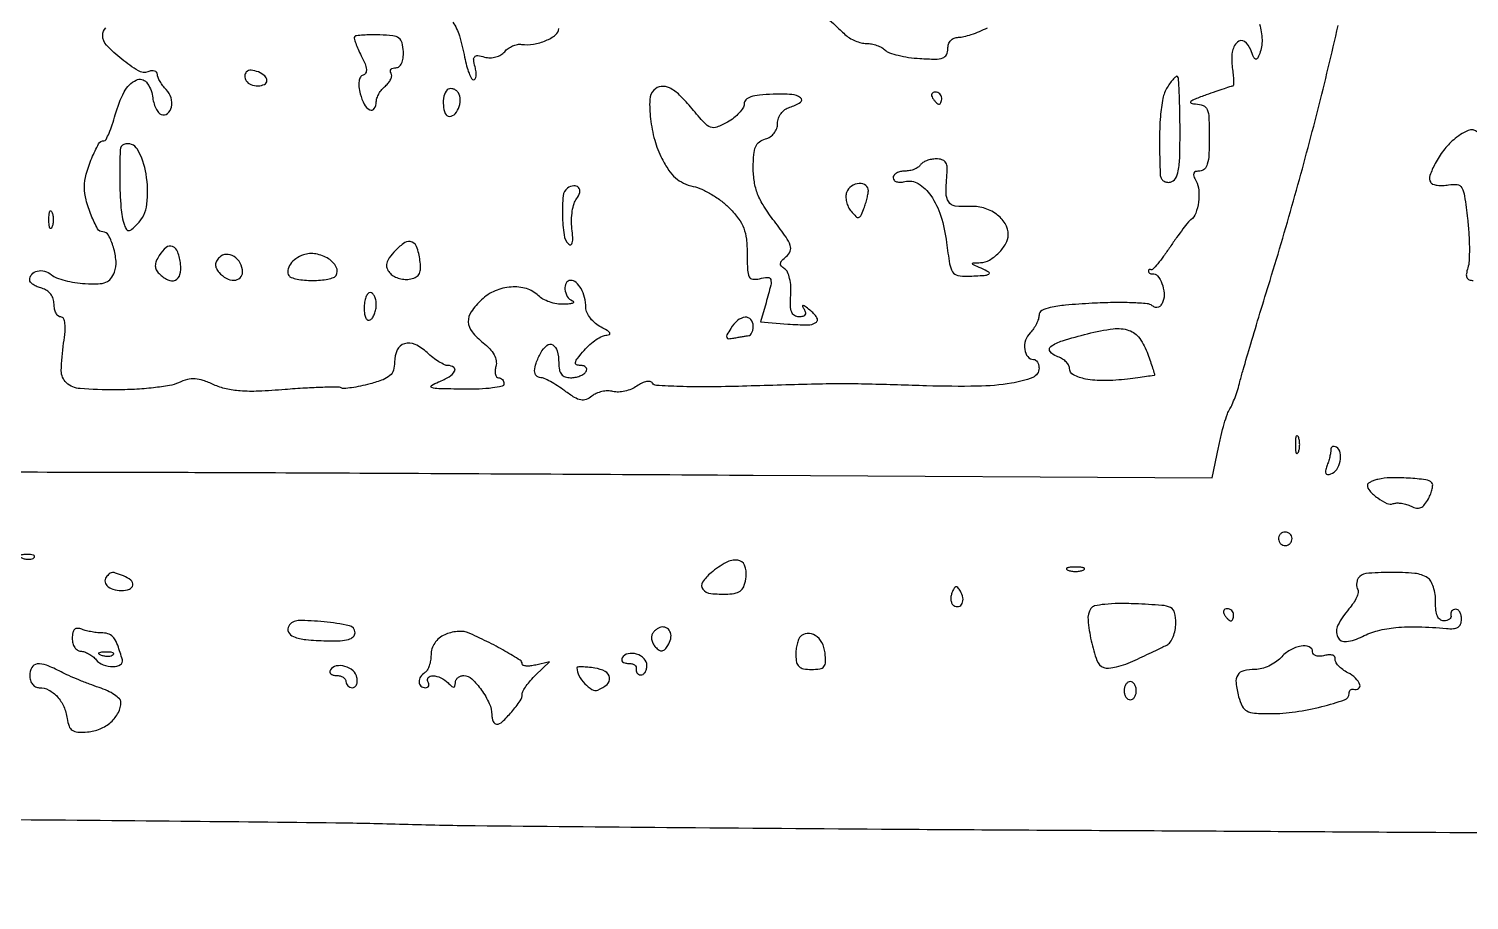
# Model space of a CAD drawing. Extents: x 0 to 5034, y 0 to 2560.
# Drawn here: x 2616.8 to 2853.8, y 1178 to 1321.4 of the extents above; entities that cross this region are included whole.
import ezdxf

# ---------------------------------------------------------------- set-up
doc = ezdxf.new("R2010")
doc.units = 0

msp = doc.modelspace()

# ---------------------------------------------------------------- linework, layer by layer
for points in [[(2633.200719, 1491.035437, -0.004051), (2632.906628, 1460.421872, -0.013051), (2632.01486, 1440.079142, -0.005371), (2630.389645, 1419.972109, -0.004921), (2628.290487, 1399.307819, -0.004273), (2626.107985, 1381.150298, -0.027052), (2624.421514, 1372, 0.009624), (2623.805926, 1369.209264, 0.003375), (2623.026025, 1365.178125, 0.003349), (2622.22768, 1360.731821, 0.003914), (2621.53114, 1356.5, -0.00424), (2619.237668, 1342.622481, -0.005771), (2616.918781, 1330.148852, -0.005981), (2614.383682, 1318.095831, -0.005164)], [(2746.795455, 1324.476915, 0.000012), (2747.947006, 1323.402678, 0.00001), (2749.170807, 1322.261142, 0.00001), (2750.290947, 1321.216383, 0.000027), (2751.083888, 1320.476915, 0.052405), (2751.834359, 1319.911422, 0.036712), (2752.780054, 1319.433844, 0.037137), (2753.765569, 1319.107243, 0.06152), (2754.633888, 1319, -0.048395), (2755.467261, 1318.919148, -0.037705), (2756.345136, 1318.677318, -0.038806), (2757.135662, 1318.322629, -0.071641), (2757.698492, 1317.901508, 0.113538), (2758.407216, 1317.457875, 0.023579), (2759.825995, 1317.040617, 0.023635), (2761.556312, 1316.704934, 0.020378), (2763.398492, 1316.513379, 0.012245), (2765.959001, 1316.415077, 0.087277), (2767.179082, 1316.612259, 0.199302), (2767.779418, 1317.147127, 0.112865), (2768, 1318.111871, -0.080796), (2768.124167, 1318.875248, -0.106232), (2768.482527, 1319.481086, -0.111075), (2769.043783, 1319.868141, -0.095025), (2769.75, 1320.006161, 0.059293), (2770.625476, 1320.113473, 0.019818), (2771.867188, 1320.470597, 0.019407), (2773.223002, 1320.978589, 0.020968), (2774.5, 1321.578568, -0.029466)], [(2602.450427, 1248.565528, 0.00144), (2627.750023, 1248.467721, -0.000717), (2645.226864, 1248.425432, -0.000191), (2673.057819, 1248.307531, -0.000194), (2704.692593, 1248.149142, -0.0002), (2736, 1247.967721), (2811.5, 1247.5), (2812.5, 1252.5, -0.010609), (2812.947558, 1254.514548, -0.011881), (2813.465312, 1256.433084, -0.011229), (2813.980186, 1258.04149, -0.060166), (2814.381912, 1258.867947, 0.041269), (2814.774135, 1259.603028, 0.013184), (2815.23561, 1260.7541, 0.013057), (2815.684077, 1262.068498, 0.014217), (2816.049686, 1263.367947, -0.00963), (2816.570923, 1265.287902, -0.001128), (2817.82577, 1269.545584, -0.001352), (2819.343162, 1274.601449, -0.001106), (2820.992382, 1280, 0.006303), (2825.098574, 1293.958808, 0.006293), (2828.853877, 1308.024218, 0.006391), (2832.196572, 1321.952655, 0.007073)], [(2819.266176, 1322.166689, -0.066305), (2819.68578, 1319.59108, -0.099195), (2819.304246, 1317.350469, -0.029198), (2818.921982, 1316.505364, -0.386134), (2818.626455, 1316.397275, -0.198482), (2818.318028, 1316.701308, -0.011597), (2817.821433, 1317.953676, 0.150996), (2816.791982, 1319.296553, 0.360843), (2815.625674, 1319.208237, 0.167049), (2814.777347, 1317.54468, 0.071688), (2814.783906, 1315.018981, -0.011138), (2814.927684, 1313.860282, -0.01874), (2814.990062, 1312.882403, -0.013406), (2814.989613, 1312.112836, -0.394205), (2814.863499, 1311.984944, 0.068665), (2814.604988, 1311.9383, 0.001614), (2813.431778, 1311.551001, 0.003537), (2812.059112, 1311.082123, 0.002389), (2810.5, 1310.528836, 0.008206), (2808.677586, 1309.838293, 0.081438), (2807.978846, 1309.418375, 0.589517), (2808.030226, 1309.162544, 0.072059), (2808.75, 1309.043893, -0.089525), (2809.984738, 1308.796068, -0.20495), (2810.645732, 1308.140923, -0.087337), (2810.939331, 1306.772232, -0.009269), (2811, 1303.5, -0.011804), (2810.933997, 1300.704663, -0.056918), (2810.67956, 1299.137274, -0.127345), (2810.19797, 1298.31149, -0.199979), (2809.45031, 1298, 0.063637), (2808.764114, 1297.91231, 0.242025), (2808.451843, 1297.633347, 0.18411), (2808.450581, 1297.150179, 0.037186), (2808.819548, 1296.357967, -0.107281), (2809.275396, 1294.865646, -0.05415), (2809.22504, 1292.889575, -0.05473), (2808.76788, 1291.045608, -0.152526), (2807.964572, 1290, 0.071487), (2807.560235, 1289.61898, 0.005878), (2806.668871, 1288.471875, 0.00778), (2805.638561, 1287.068465, 0.005914), (2804.551901, 1285.5, -0.009562), (2803.485445, 1283.984438, -0.015681), (2802.518889, 1282.748437, -0.00946), (2801.689138, 1281.790758, -0.356441), (2801.425044, 1281.75, 0.097465), (2801.262939, 1281.806862, 0.170299), (2801.124857, 1281.779688, 0.16762), (2801.032547, 1281.67163, 0.093979), (2801, 1281.5, 0.138027), (2801.051622, 1281.316564, 0.117009), (2801.193906, 1281.173195, 0.099025), (2801.407869, 1281.092944, 0.07422), (2801.660105, 1281.0896, -0.264657), (2802.494939, 1280.753696, -0.076892), (2803.20706, 1279.502201, -0.0687), (2803.573403, 1277.913717, -0.114467), (2803.384811, 1276.560419, -0.062278), (2803.048967, 1275.931993, -0.142117), (2802.632458, 1275.5998, -0.168922), (2802.153702, 1275.572852, -0.097074), (2801.633217, 1275.83855, 0.146871), (2800.794739, 1276.167515, 0.010441), (2798.26257, 1276.323044, 0.014005), (2795.184307, 1276.361387, 0.010083), (2791.75, 1276.238672, 0.007174), (2787.359365, 1275.929809, 0.033291), (2784.84739, 1275.54724, 0.065939), (2783.444134, 1275.035993, 0.279378), (2783, 1274.30317, -0.078415), (2782.89605, 1273.644425, -0.038071), (2782.571856, 1272.85377, -0.036556), (2782.100274, 1272.064023, -0.043531), (2781.54249, 1271.399633, 0.120588), (2780.786661, 1270.153968, 0.108668), (2780.652555, 1268.649057, 0.136372), (2781.152778, 1267.461551, 0.22915), (2782.106989, 1267, -0.15671), (2782.447582, 1266.890564, -0.097407), (2782.737678, 1266.582156, -0.079496), (2782.933503, 1266.121493, -0.060898), (2783, 1265.577552, -0.306626), (2781.960755, 1264.042238, -0.056158), (2778.478657, 1263.084164, -0.03522), (2772.840161, 1262.598681, -0.011548), (2764.5, 1262.662206, 0.000989), (2754.95477, 1262.936561, 0.007222), (2750.379219, 1262.992909, 0.006302), (2745.594674, 1262.922416, 0.000642), (2734.255951, 1262.597813, -0.005789), (2728.600908, 1262.494159, -0.010101), (2723.913305, 1262.557215, -0.004856), (2720.068704, 1262.724038, -0.245816), (2719.440306, 1263.096587, 0.210734), (2719.068392, 1263.352029, 0.092584), (2718.458398, 1263.353127, 0.066517), (2717.691991, 1263.102818, 0.040646), (2716.869663, 1262.621261, -0.054591), (2715.96153, 1262.122859, -0.042534), (2714.887774, 1261.781454, -0.04376), (2713.818729, 1261.635852, -0.076066), (2712.929981, 1261.728561, 0.069704), (2712.074056, 1261.828813, 0.048716), (2711.108066, 1261.712393, 0.048755), (2710.18387, 1261.411523, 0.070257), (2709.452862, 1260.960879, -0.079958), (2708.527001, 1260.414479, -0.143231), (2707.654458, 1260.336577, -0.090608), (2706.606239, 1260.750642, -0.019931), (2704.998681, 1261.842854, 0.015629), (2703.805322, 1262.668742, 0.018789), (2702.632413, 1263.366338, 0.017746), (2701.61397, 1263.875366, 0.107412), (2701.040493, 1264, -0.21902), (2700.33514, 1264.32454, -0.179569), (2700.045503, 1265.110707, -0.089699), (2700.28172, 1266.399427, -0.032811), (2701.050173, 1268.09375, -0.09634), (2702.038493, 1269.307245, -0.310963), (2703.020923, 1269.398139, -0.209413), (2703.76828, 1268.409355, -0.058658), (2704, 1266.440983, 0.047305), (2704.107448, 1265.307832, 0.121266), (2704.448791, 1264.5644, 0.14548), (2705.049672, 1264.144363, 0.080459), (2705.940983, 1264, 0.046881), (2706.729296, 1264.074077, 0.046318), (2707.49335, 1264.29375, 0.050262), (2708.123976, 1264.616444, 0.111412), (2708.5, 1265, 0.138354), (2708.608607, 1265.379677, 0.191058), (2708.480468, 1265.70625, 0.139358), (2708.114688, 1265.926695, 0.06646), (2707.56563, 1266, -0.110611), (2706.933897, 1266.141484, -0.357606), (2706.762415, 1266.502659, -0.106324), (2707.094155, 1267.179974, -0.012102), (2708.186949, 1268.5, -0.032184), (2709.134561, 1269.457809, -0.03373), (2710.183229, 1270.269955, -0.035848), (2711.178558, 1270.839671, -0.110145), (2711.930335, 1271.014742, 0.132578), (2712.339867, 1271.129411, 0.440883), (2712.389933, 1271.371821, 0.100768), (2711.959083, 1271.767697, 0.018076), (2711, 1272.299284, -0.056351), (2710.041066, 1272.931045, -0.052746), (2709.223443, 1273.773785, -0.056657), (2708.659702, 1274.689805, -0.105279), (2708.462786, 1275.535739, 0.055428), (2708.245558, 1277.20167, 0.068556), (2707.669542, 1278.655195, 0.084392), (2706.85629, 1279.655568, 0.181924), (2705.940983, 1280, 0.276207), (2705.237134, 1279.579071, 0.147344), (2705.02836, 1278.550537, 0.113495), (2705.417095, 1277.370946, 0.162124), (2706.25, 1276.662281, -0.222076), (2706.431695, 1276.467327, -0.392553), (2706.345982, 1276.282867, -0.071811), (2705.7786, 1276.141435, -0.017865), (2704.821429, 1276.078947, -0.050065), (2703.685785, 1276.159237, -0.039316), (2702.489062, 1276.463816, -0.040524), (2701.411259, 1276.930744, -0.07403), (2700.642857, 1277.5, 0.126), (2698.700911, 1278.650164, 0.089286), (2696.170845, 1278.919206, 0.083157), (2693.5394, 1278.280564, 0.087765), (2691.314451, 1276.825686, 0.053178), (2689.61864, 1274.854138, 0.161839), (2689.131279, 1273.179499, 0.163542), (2689.745248, 1271.557737, 0.054594), (2691.580991, 1269.757632, -0.038711), (2692.654443, 1268.76977, -0.064135), (2693.370046, 1267.770396, -0.079161), (2693.711034, 1266.79193, -0.108704), (2693.674611, 1265.863712, 0.044149), (2693.553865, 1265.149757, 0.075253), (2693.596654, 1264.547465, 0.112751), (2693.787521, 1264.147964, 0.229018), (2694.09362, 1264, -0.10954), (2694.439407, 1263.923325, -0.099841), (2694.733751, 1263.70625, -0.095162), (2694.931152, 1263.381793, -0.089443), (2695, 1263, -0.350693), (2694.677474, 1262.596714, -0.022505), (2693.089095, 1262.313213, -0.024069), (2690.93183, 1262.132674, -0.012782), (2688.25, 1262.106381, -0.003082), (2684.278004, 1262.193469, -0.065537), (2683.116973, 1262.379613, -0.649613), (2683.073693, 1262.713955, -0.042777), (2684.25, 1263.299422, 0.040051), (2685.988214, 1264.15279, 0.128017), (2686.889122, 1265.064005, 0.38851), (2686.74864, 1265.704042, 0.154617), (2685.814451, 1266, -0.111284), (2685.211375, 1266.135908, -0.027302), (2684.312234, 1266.624663, -0.026612), (2683.318949, 1267.312554, -0.023823), (2682.365332, 1268.126514, 0.079195), (2680.400432, 1269.459636, 0.182082), (2678.646132, 1269.596486, 0.216471), (2677.441322, 1268.563574, 0.109359), (2677, 1266.569929, -0.071995), (2676.807695, 1265.241312, -0.14007), (2676.237896, 1264.344102, -0.094394), (2675.105334, 1263.667635, -0.021794), (2672.976927, 1262.993787, -0.013064), (2671.383034, 1262.608956, -0.01761), (2669.922097, 1262.3498, -0.014752), (2668.713598, 1262.21529, -0.150424), (2668.226927, 1262.322721, 0.133298), (2667.668399, 1262.465834, 0.003915), (2665.21666, 1262.411822, 0.00759), (2662.309778, 1262.280818, 0.005131), (2659, 1262.047161, -0.009582), (2654.634417, 1261.777999, -0.027752), (2651.608677, 1261.817567, -0.039434), (2649.294286, 1262.161188, -0.05192), (2647.276485, 1262.852266, 0.026889), (2645.526885, 1263.550983, 0.067851), (2644.183389, 1263.810331, 0.077307), (2642.926973, 1263.685399, 0.043555), (2641.479432, 1263.172582, -0.064786), (2640.000091, 1262.71799, -0.01417), (2637.357121, 1262.344446, -0.01453), (2634.252447, 1262.086139, -0.013488), (2631.059936, 1262, -0.017586), (2625.287578, 1262.203093, -0.167821), (2623.051901, 1263.155925, -0.217695), (2622.191237, 1265.15431, -0.031716), (2622.578306, 1269.673615, 0.016094), (2622.80387, 1271.598285, 0.04791), (2622.788927, 1272.924347, 0.087203), (2622.558646, 1273.722228, 0.286432), (2622.113544, 1274, -0.181484), (2621.688508, 1274.159529, -0.091215), (2621.327103, 1274.615001, -0.071153), (2621.082274, 1275.292534, -0.051217), (2621, 1276.09362, 0.079589), (2620.858479, 1276.977061, 0.083929), (2620.448726, 1277.754322, 0.08438), (2619.808498, 1278.350538, 0.0816), (2619, 1278.710251, -0.036276), (2618.234409, 1278.97103, -0.048043), (2617.5875, 1279.321781, -0.05687), (2617.139196, 1279.704362, -0.189914), (2617, 1280.057614, -0.177294), (2617.344648, 1280.999026, -0.157735), (2618.233496, 1281.551373, -0.128752), (2619.432328, 1281.535824, -0.106312), (2620.568899, 1280.942819, 0.083102), (2621.409899, 1280.453557, 0.025887), (2622.806059, 1280.007383, 0.025081), (2624.443801, 1279.662759, 0.025227), (2626.104654, 1279.484691, 0.020473), (2628.26894, 1279.451305, 0.087067), (2629.532584, 1279.706421, 0.133655), (2630.346761, 1280.310895, 0.07818), (2630.944162, 1281.377962, 0.108444), (2631.1934, 1283.168738, 0.052), (2630.771985, 1285.462969, 0.052659), (2629.96327, 1287.425993, 0.275356), (2629, 1288, -0.275553), (2628.161392, 1288.500136, -0.026917), (2627.111397, 1290.722067, -0.032959), (2626.270467, 1293.244943, -0.064049), (2626, 1295.347688, -0.067372), (2626.290084, 1297.49076, -0.032169), (2627.201664, 1300.122909, -0.025953), (2628.331756, 1302.464725, -0.270934), (2629.211456, 1302.992198, 0.275468), (2629.545336, 1303.196244, 0.018515), (2630.049394, 1304.246146, 0.022437), (2630.57577, 1305.620723, 0.014584), (2631.064947, 1307.25, -0.055153), (2632.536085, 1311.012679, -0.156745), (2634.519778, 1312.96307, -0.349288), (2636.203903, 1312.610956, -0.14469), (2637.183578, 1310.327119, 0.037119), (2637.387757, 1309.276994, 0.044206), (2637.738046, 1308.33089, 0.049824), (2638.171608, 1307.611707, 0.154189), (2638.626793, 1307.284855, 0.252502), (2639.676915, 1307.473651, 0.176561), (2640.317374, 1308.521255, 0.122657), (2640.247676, 1310.072996, 0.124745), (2639.45751, 1311.399633, -0.032131), (2638.899736, 1312.034101, -0.032177), (2638.428144, 1312.734512, -0.033944), (2638.099355, 1313.397474, -0.098449), (2638, 1313.897187, 0.177905), (2637.872877, 1314.243155, 0.148751), (2637.541839, 1314.455905, 0.103017), (2637.037422, 1314.491556, 0.05798), (2636.440302, 1314.338718, -0.232328), (2634.868215, 1314.480824, -0.032795), (2632.12919, 1316.404451, -0.033838), (2629.651673, 1318.691694, -0.191714), (2629, 1320.328828, -0.18901), (2629.490136, 1321.579094, -0.015394)], [(2686.562702, 1322.503264, -0.079844), (2687.658893, 1320.258253, -0.027365), (2688.522531, 1316.73159, 0.019326), (2688.848435, 1315.301696, 0.029595), (2689.250499, 1314.096155, 0.029349), (2689.668653, 1313.207402, 0.2747), (2690.017671, 1313, 0.287293), (2690.278578, 1313.1634, 0.08652), (2690.413437, 1313.633892, 0.05767), (2690.407392, 1314.330734, 0.032985), (2690.248449, 1315.157931, -0.029129), (2690.017635, 1316.311153, -0.231512), (2690.181659, 1316.813311, -0.237714), (2690.674709, 1316.984018, -0.030591), (2691.805301, 1316.761166, 0.065429), (2692.730005, 1316.644872, 0.063567), (2693.662881, 1316.769232, 0.066681), (2694.492928, 1317.113005, 0.088292), (2695.116321, 1317.640158, -0.065459), (2695.689874, 1318.171635, -0.052159), (2696.425749, 1318.585559, -0.053639), (2697.204298, 1318.827231, -0.084191), (2697.903088, 1318.845279, 0.077545), (2699.847941, 1318.869817, 0.058892), (2701.897208, 1319.470301, 0.064519), (2703.494407, 1320.40946, 0.231609), (2704, 1321.442388, -0.184209)], [(2855.118349, 1304.377974, 0.314879), (2853.558094, 1304.672395, 0.074269), (2851.200584, 1303.155116, 0.048171), (2849.543236, 1301.391714, 0.041651), (2848.161531, 1299.259059, 0.041755), (2847.297882, 1297.261978, 0.223169), (2847.429889, 1296.113443, 0.172688), (2847.796485, 1295.819878, 0.050875), (2848.508099, 1295.652091, 0.044466), (2849.404213, 1295.615313, 0.035272), (2850.366841, 1295.729794, -0.080524), (2851.759629, 1295.769057, -0.236253), (2852.531178, 1295.245149, -0.091458), (2852.991863, 1293.890794, -0.00748), (2853.480648, 1290.166741, -0.013272), (2853.700031, 1287.708352, -0.014322), (2853.78139, 1285.303474, -0.013945), (2853.734586, 1283.243147, -0.064271), (2853.522552, 1282.071056, 0.038702), (2853.294373, 1281.096379, 0.14261), (2853.375994, 1280.475491, 0.202955), (2853.749857, 1280.122772, 0.089194), (2854.432612, 1280, 0.328374)], [(2877.842837, 1188.93468, 0.000398), (2841.45646, 1189.193391, 0.000283), (2800.656433, 1189.427912, -0.000383), (2759.451427, 1189.672987, -0.000501), (2721.808452, 1189.963439, -0.000366), (2690.252707, 1190.261681, -0.004748), (2678.5, 1190.492994, 0.004303), (2667.323869, 1190.722919, 0.00048), (2641.846875, 1191.003313, 0.000584), (2611.525118, 1191.27254, 0.000473)], [(2706.532836, 1132.604473, -0.000126), (2796.285172, 1131.84149, -0.000379)]]:
    msp.add_lwpolyline(points, format="xyb")
for points in [[(2670.455421, 1320.123216, 0.263872), (2670.377682, 1319.84003, 0.019302), (2670.61466, 1319.03613, 0.02292), (2670.998434, 1318.049885, 0.015081), (2671.52503, 1316.951598, -0.020835), (2672.143664, 1315.622342, -0.074905), (2672.369402, 1314.717135, -0.149492), (2672.248951, 1314.12875, -0.189815), (2671.827207, 1313.775736, 0.180414), (2671.398546, 1313.429988, 0.096498), (2671.166813, 1312.780406, 0.066285), (2671.150251, 1311.854839, 0.032867), (2671.361112, 1310.697353, 0.059761), (2672.015197, 1308.987098, 0.156862), (2672.942829, 1308.078665, 0.381551), (2673.673711, 1308.277208, 0.145143), (2674, 1309.377555, -0.086111), (2674.107064, 1309.99461, -0.043603), (2674.437391, 1310.713456, -0.041593), (2674.919259, 1311.416239, -0.048513), (2675.48899, 1311.990862, 0.050777), (2676.018024, 1312.529284, 0.064546), (2676.379611, 1313.124078, 0.078442), (2676.528516, 1313.682148, 0.165938), (2676.429973, 1314.113307, -0.133592), (2676.330212, 1314.450115, -0.190421), (2676.437167, 1314.739534, -0.142633), (2676.750611, 1314.934793, -0.068549), (2677.224005, 1315, 0.174205), (2677.760577, 1315.192798, 0.112218), (2678.168627, 1315.721395, 0.078259), (2678.407983, 1316.561049, 0.041335), (2678.450197, 1317.646367, 0.048756), (2678.242255, 1319.109439, 0.180439), (2677.727773, 1319.868517, 0.128226), (2676.72039, 1320.251207, 0.020095), (2674.582714, 1320.396367, 0.009602), (2673.118078, 1320.40869, 0.013825), (2671.822772, 1320.358877, 0.009519), (2670.758783, 1320.268088, 0.172361)], [(2652.624952, 1314.291619, 0.112362), (2652.447014, 1314.008818, 0.077846), (2652.378206, 1313.63587, 0.072274), (2652.425746, 1313.232189, 0.073142), (2652.586203, 1312.86052, 0.166742), (2653.350977, 1312.233457, 0.091719), (2654.556368, 1312.022312, 0.10994), (2655.605693, 1312.266365, 0.288442), (2656, 1312.893011, 0.218838), (2655.648401, 1313.65787, 0.079209), (2654.605117, 1314.298867, 0.079214), (2653.414306, 1314.58367, 0.218914)], [(2804.087145, 1311.767934, 0.09195), (2803.370693, 1309.947072, 0.027879), (2802.967408, 1306.99424, 0.021211), (2802.814802, 1302.934954, 0.008716), (2802.9375, 1297.426676, 0.10101), (2803.082573, 1296.836514, 0.122182), (2803.442663, 1296.39623, 0.118819), (2803.97557, 1296.167409, 0.092097), (2804.609028, 1296.176676, 0.211065), (2805.424816, 1296.752116, 0.090101), (2805.906261, 1298.028368, 0.039298), (2806.14645, 1300.364506, 0.006721), (2806.193169, 1304.832526, 0.00416), (2806.156752, 1308.053188, 0.006484), (2806.066319, 1310.826646, 0.002353), (2805.946917, 1313.199911, 0.184663), (2805.796286, 1313.537047, 0.374496), (2805.571386, 1313.552531, 0.038699), (2805.140778, 1313.170818, 0.033322), (2804.626615, 1312.562286, 0.01917)], [(2685.683333, 1311.35, 0.146654), (2685.120744, 1310.305754, 0.070812), (2685.026444, 1308.775524, 0.080461), (2685.351329, 1307.45033, 0.301083), (2686.031385, 1307, 0.216068), (2686.981064, 1307.430489, 0.104079), (2687.64996, 1308.620178, 0.09835), (2687.80455, 1310.036556, 0.176304), (2687.316116, 1311.083884, 0.070272), (2686.902004, 1311.395494, 0.086013), (2686.444838, 1311.553703, 0.10017), (2686.017102, 1311.537394, 0.137765)], [(2719.666667, 1311.333333, 0.189362), (2718.9743, 1309.745143, 0.038117), (2719.09798, 1306.60624, 0.039042), (2719.784788, 1303.103537, 0.050061), (2720.977238, 1300.044616, 0.03111), (2722.085129, 1298.170732, 0.062075), (2723.219203, 1296.878053, 0.071557), (2724.519131, 1296.019304, 0.05624), (2726.119062, 1295.47385, -0.053616), (2727.537027, 1294.998699, -0.027657), (2729.193639, 1294.124076, -0.027138), (2730.815812, 1293.025385, -0.03681), (2732.141823, 1291.854917, -0.034622), (2733.586363, 1290.156578, -0.068047), (2734.434534, 1288.602967, -0.063818), (2734.865692, 1286.812974, -0.027233), (2735, 1284.34889, 0.010499), (2735.055904, 1281.686772, 0.104328), (2735.330584, 1280.61058, 0.26008), (2735.921185, 1280.202957, 0.087976), (2737, 1280.289749, -0.04727), (2738.36916, 1280.51254, -0.355729), (2738.867402, 1280.159316, -0.130969), (2738.876948, 1279.214263, -0.007236), (2738.096483, 1276.336418), (2737.192967, 1273.18604), (2741.683256, 1272.828913, 0.016938), (2744.930146, 1272.681098, 0.146011), (2746.309627, 1273.075313, 0.424623), (2746.469971, 1273.86888, 0.07153), (2745.297031, 1275.136693, 0.00934), (2744.527132, 1275.737621, 0.131458), (2744.204823, 1275.867349, 0.576573), (2744.114204, 1275.747152, 0.035256), (2744.367059, 1275.25, -0.080598), (2744.577265, 1274.72393, -0.205479), (2744.502837, 1274.328446, -0.183282), (2744.152393, 1274.079887, -0.063681), (2743.527691, 1274, -0.141121), (2742.793397, 1274.21146, -0.16334), (2742.334136, 1274.772244, -0.086389), (2742.133891, 1275.813305, -0.021234), (2742.177242, 1277.562081, 0.032394), (2742.180835, 1279.010343, 0.041966), (2741.987457, 1280.323894, 0.048002), (2741.638762, 1281.355416, 0.149936), (2741.161234, 1281.900352, -0.067981), (2740.620171, 1282.346298, -0.221994), (2740.482696, 1282.777227, -0.157191), (2740.713198, 1283.266947, -0.031591), (2741.423476, 1283.936491, 0.125606), (2742.057708, 1284.80971, 0.177511), (2742.083326, 1285.761696, 0.072531), (2741.39364, 1287.121905, 0.009512), (2739.470811, 1289.742022, -0.021297), (2737.755585, 1292.198571, -0.047709), (2736.722713, 1294.223884, -0.055188), (2736.180466, 1296.214164, -0.038952), (2736, 1298.527171, -0.019407), (2736.085636, 1300.732645, -0.080161), (2736.398778, 1302.025698, -0.132429), (2737.007891, 1302.809069, -0.098009), (2738, 1303.289749, 0.081569), (2738.796261, 1303.643958, 0.081232), (2739.438706, 1304.234635, 0.081881), (2739.855737, 1304.99466, 0.084816), (2740, 1305.838993, -0.087347), (2740.147245, 1306.675436, -0.07414), (2740.575083, 1307.465123, -0.073283), (2741.220456, 1308.103529, -0.081765), (2742, 1308.5, 0.063082), (2743.75313, 1309.311097, 0.521163), (2743.790387, 1310.046763, 0.150955), (2742.361367, 1310.586084, 0.0225), (2739.25, 1310.636614, 0.016395), (2737.001628, 1310.498073, 0.057626), (2735.585802, 1310.197109, 0.109689), (2734.79069, 1309.717159, 0.205108), (2734.5, 1309.038345, -0.138836), (2734.310799, 1308.370099, -0.047011), (2733.696714, 1307.555179, -0.042448), (2732.81183, 1306.737035, -0.037497), (2731.765411, 1306.041805, -0.035201), (2730.022288, 1305.218848, -0.185514), (2728.983422, 1305.214837, -0.119056), (2727.95773, 1305.916539, -0.011109), (2725.942607, 1308.25346, 0.025522), (2723.888141, 1310.501639, 0.080962), (2722.232511, 1311.678082, 0.144973), (2720.856545, 1311.911831, 0.167987)], [(2765.5, 1310, 0.029505), (2765.768994, 1309.617226, 0.035638), (2766.066025, 1309.29375, 0.038439), (2766.34829, 1309.065539, 0.151918), (2766.559017, 1309, 0.210953), (2766.727648, 1309.07446, 0.081139), (2766.870461, 1309.29375, 0.061769), (2766.967655, 1309.617151, 0.042167), (2767, 1310, 0.105053), (2766.918938, 1310.381556, 0.099167), (2766.688914, 1310.70625, 0.09642), (2766.345238, 1310.923877, 0.093332), (2765.940983, 1311, 0.108972), (2765.586039, 1310.921712, 0.182303), (2765.3746, 1310.70625, 0.161196), (2765.343488, 1310.3821, 0.082592)], [(2632.5, 1302.381616, 0.303671), (2631.864803, 1301.490442, 0.009066), (2631.809676, 1296.683258, 0.016836), (2632.000039, 1291.966059, 0.06343), (2632.58869, 1289.072459, 0.057933), (2632.913081, 1288.388953, 0.281375), (2633.280623, 1288.205309, 0.157921), (2633.780272, 1288.415646, 0.018425), (2634.679601, 1289.25103, 0.169576), (2636.260958, 1292.529349, 0.069608), (2636.133321, 1297.532982, 0.086718), (2634.71482, 1301.575173, 0.371333)], [(2763.5, 1299, -0.111412), (2763.123976, 1298.616444, -0.050262), (2762.49335, 1298.29375, -0.046318), (2761.729296, 1298.074077, -0.046881), (2760.940983, 1298, 0.055584), (2760.198507, 1297.917205, 0.075128), (2759.570164, 1297.67199, 0.094511), (2759.148741, 1297.309387, 0.169552), (2759, 1296.883369, 0.19265), (2759.153755, 1296.499126, 0.12555), (2759.563822, 1296.24219, 0.088185), (2760.184605, 1296.158491, 0.053522), (2760.919394, 1296.26867, -0.204009), (2763.135823, 1295.94113, -0.10554), (2765.203415, 1293.977905, -0.074412), (2766.844713, 1290.601169, -0.044846), (2767.793105, 1286.242573, 0.009242), (2768.295307, 1282.757171, 0.099339), (2768.794872, 1281.428412, 0.204493), (2769.642039, 1280.836653, 0.06076), (2771.25, 1280.699754, 0.005129), (2773.988481, 1280.82772, 0.117296), (2774.736154, 1281.051223, 0.579146), (2774.73512, 1281.385236, 0.027996), (2773.5, 1282, -0.003399), (2772.2018, 1282.568342, -0.264233), (2772.073075, 1282.743166, -0.431876), (2772.181081, 1282.872091, -0.005232), (2773.389757, 1282.929715, 0.125225), (2774.852137, 1283.360268, 0.063211), (2776.378375, 1284.549045, 0.063511), (2777.549033, 1286.070095, 0.133052), (2777.936393, 1287.5, 0.135868), (2777.423123, 1289.353985, 0.10119), (2775.981923, 1290.926481, 0.090538), (2773.8775, 1291.934376, 0.083523), (2771.490761, 1292.172439, -0.047985), (2769.228122, 1292.237283, -0.221525), (2768.14711, 1292.915859, -0.147408), (2767.71958, 1294.394148, -0.01864), (2767.882325, 1297.75, 0.050449), (2767.866363, 1298.808509, 0.139621), (2767.583498, 1299.490172, 0.15709), (2767.009954, 1299.872843, 0.069296), (2766.096866, 1300, 0.046029), (2765.294071, 1299.925939, 0.04593), (2764.517768, 1299.70625, 0.049932), (2763.878453, 1299.383621, 0.112998)], [(2751.35674, 1294.487265, 0.094136), (2751.231128, 1293.791797, 0.056001), (2751.332985, 1292.953533, 0.053344), (2751.631288, 1292.108603, 0.061765), (2752.09103, 1291.390315, 0.020021), (2752.886826, 1290.506002, 0.235723), (2753.311191, 1290.358269, 0.249736), (2753.668443, 1290.611941, 0.022249), (2754.132621, 1291.65305, 0.016958), (2754.416057, 1292.451786, 0.013793), (2754.666576, 1293.324646, 0.01402), (2754.852716, 1294.142155, 0.034931), (2754.929715, 1294.75, 0.24945), (2754.514787, 1295.648192, 0.182621), (2753.442268, 1295.965747, 0.134079), (2752.16138, 1295.512694, 0.150586)], [(2705.438092, 1295.184017, 0.220124), (2704.716346, 1293.927909, 0.027801), (2704.611688, 1290.71875, 0.029738), (2704.878146, 1287.494088, 0.162276), (2705.65039, 1285.94961, 0.304273), (2705.994809, 1285.881708, 0.246858), (2706.240013, 1286.1784, 0.064487), (2706.309344, 1287.067365, 0.016315), (2706.188079, 1288.51468, -0.033476), (2706.116679, 1289.962048, -0.033471), (2706.239065, 1291.406069, -0.035436), (2706.519441, 1292.646401, -0.100226), (2706.937544, 1293.424746, 0.114022), (2707.452213, 1294.44892, 0.240596), (2707.251812, 1295.291069, 0.254903), (2706.470928, 1295.590165, 0.121224)], [(2620.662281, 1288.75, -0.174857), (2620.474999, 1288.540618, -0.447206), (2620.306058, 1288.601562, -0.078554), (2620.189089, 1289.10856, -0.017491), (2620.157895, 1290, -0.017491), (2620.189089, 1290.89144, -0.078554), (2620.306058, 1291.398438, -0.447206), (2620.474999, 1291.459382, -0.174857), (2620.662281, 1291.25, -0.057986), (2620.818615, 1290.679992, -0.037979), (2620.87034, 1290, -0.037979), (2620.818615, 1289.320008, -0.057986)], [(2677.134635, 1284.914138, 0.026743), (2676.141779, 1283.727095, 0.09684), (2675.715462, 1282.844553, 0.145858), (2675.740735, 1282.073201, 0.09284), (2676.180501, 1281.282509, 0.085627), (2676.772112, 1280.776841, 0.0537), (2677.602, 1280.397137, 0.05203), (2678.529106, 1280.19192, 0.064416), (2679.412495, 1280.204978, 0.066551), (2680.394235, 1280.483396, 0.147106), (2680.983448, 1280.981058, 0.128111), (2681.248147, 1281.773225, 0.044974), (2681.221261, 1282.981974, 0.044807), (2680.747893, 1285.297173, 0.212596), (2679.886749, 1286.298669, 0.258714), (2678.7002, 1286.221824, 0.062524)], [(2638.313845, 1284.130938, 0.037855), (2637.813927, 1283.17669, 0.098531), (2637.652684, 1282.421937, 0.12284), (2637.806523, 1281.766115, 0.07779), (2638.27167, 1281.12833, 0.081354), (2639.718422, 1280.088808, 0.221421), (2640.948884, 1280.058178, 0.23473), (2641.71423, 1280.969114, 0.089106), (2641.816422, 1282.672881, 0.054898), (2641.353847, 1284.670794, 0.212914), (2640.501768, 1285.573111, 0.277298), (2639.443429, 1285.416902, 0.081431)], [(2648.2, 1283.8, 0.06231), (2647.7233, 1283.186969, 0.129408), (2647.5576, 1282.608758, 0.124221), (2647.695425, 1282.007868, 0.055075), (2648.146238, 1281.323794, 0.094534), (2649.305709, 1280.367689, 0.129468), (2650.612662, 1280.042929, 0.187435), (2651.595112, 1280.440491, 0.206801), (2652, 1281.377555, 0.124864), (2651.629566, 1282.83778, 0.127277), (2650.6095, 1283.932577, 0.150869), (2649.32293, 1284.285945, 0.190757)], [(2662, 1284.202748, 0.073064), (2660.781078, 1283.584804, 0.086888), (2659.872918, 1282.671161, 0.108249), (2659.458589, 1281.672831, 0.184891), (2659.625, 1280.797746, 0.176336), (2660.017651, 1280.487855, 0.029013), (2660.966658, 1280.234338, 0.028856), (2662.168896, 1280.058367, 0.021914), (2663.5, 1280, 0.021914), (2664.831104, 1280.058367, 0.028856), (2666.033342, 1280.234338, 0.029013), (2666.982349, 1280.487855, 0.176336), (2667.375, 1280.797746, 0.266719), (2667.420338, 1282.202115, 0.129997), (2666.159829, 1283.561781, 0.099469), (2664.069915, 1284.363723, 0.123482)], [(2672, 1275.440983, 0.035659), (2672.068671, 1274.479336, 0.083483), (2672.287316, 1273.794783, 0.1651), (2672.615199, 1273.478234, 0.253782), (2673, 1273.5, 0.111412), (2673.383556, 1273.876024, 0.050262), (2673.70625, 1274.50665, 0.046318), (2673.925923, 1275.270704, 0.046881), (2674, 1276.059017, 0.049547), (2673.926216, 1276.801778, 0.069539), (2673.70625, 1277.429836, 0.089706), (2673.381787, 1277.852535, 0.186414), (2673, 1278, 0.230178), (2672.616918, 1277.813779, 0.073461), (2672.29375, 1277.248289, 0.055981), (2672.073066, 1276.420991, 0.037227)], [(2732.292053, 1272.096043, 0.014956), (2731.67284, 1271.035174, 0.205571), (2731.632391, 1270.601175, 0.34205), (2731.915374, 1270.407955, 0.032608), (2732.801506, 1270.519532, -0.003422), (2733.506789, 1270.650501, -0.003314), (2734.22138, 1270.773266, -0.003273), (2734.85157, 1270.873003, -0.012189), (2735.25, 1270.923489, 0.179364), (2735.536811, 1271.064382, 0.078959), (2735.779687, 1271.41815, 0.063463), (2735.944613, 1271.920381, 0.04767), (2736, 1272.5, 0.177715), (2735.606695, 1273.571612, 0.248906), (2734.677474, 1273.942089, 0.149831), (2733.420948, 1273.40198, 0.077438)], [(2800.894816, 1267.871886, -0.00202), (2801.318371, 1266.640901, -0.003074), (2801.675352, 1265.568001, -0.001129), (2801.974714, 1264.642373, -0.077791), (2802, 1264.480829, -0.365207), (2801.916762, 1264.382068, -0.002308), (2800.693432, 1264.177673, -0.007582), (2799.257528, 1263.966865, -0.004592), (2797.552109, 1263.758763, -0.02489), (2793.701981, 1263.517925, -0.049538), (2790.661504, 1263.780949, -0.073048), (2788.657067, 1264.470036, -0.280486), (2788, 1265.549189, 0.137087), (2787.845542, 1266.101959, 0.06743), (2787.38293, 1266.67449, 0.059159), (2786.702761, 1267.179166, 0.053261), (2785.899337, 1267.531949, -0.15355), (2784.818033, 1268.290999, -0.421923), (2784.938562, 1269.11931, -0.082754), (2786.853279, 1270.074267, -0.01245), (2791, 1271.233576, -0.028856), (2795.205699, 1272.042489, -0.115466), (2797.797826, 1271.788708, -0.158343), (2799.554399, 1270.476526, -0.07004)], [(2825.157895, 1253, 0.017491), (2825.189089, 1252.10856, 0.078554), (2825.306058, 1251.601562, 0.447206), (2825.474999, 1251.540618, 0.174857), (2825.662281, 1251.75, 0.057986), (2825.818615, 1252.320008, 0.037979), (2825.87034, 1253, 0.037979), (2825.818615, 1253.679992, 0.057986), (2825.662281, 1254.25, 0.174857), (2825.474999, 1254.459382, 0.447206), (2825.306058, 1254.398438, 0.078554), (2825.189089, 1253.89144, 0.017491)], [(2831, 1252.140804, -0.044814), (2830.955838, 1251.649073, -0.015193), (2830.806316, 1250.945904, -0.01497), (2830.593057, 1250.174867, -0.016658), (2830.34065, 1249.445338, 0.035725), (2830.110903, 1248.689224, 0.177332), (2830.166451, 1248.255731, 0.280582), (2830.458173, 1248.078781, 0.080144), (2831.003277, 1248.167759, 0.166498), (2831.965379, 1248.901768, 0.096574), (2832.532942, 1250.257179, 0.102071), (2832.53374, 1251.664034, 0.206448), (2831.910933, 1252.555046, 0.08398), (2831.562927, 1252.696474, 0.162722), (2831.267587, 1252.665595, 0.181278), (2831.071123, 1252.46911, 0.107077)], [(2838.75, 1247.274581, 0.025268), (2838.079684, 1247.076932, 0.036629), (2837.514062, 1246.83077, 0.040447), (2837.109342, 1246.574453, 0.235565), (2837, 1246.355247, 0.190805), (2837.389347, 1245.372119, 0.048025), (2838.70818, 1244.213862, 0.047965), (2840.219807, 1243.330543, 0.19684), (2841.258929, 1243.284515, -0.082901), (2841.856925, 1243.392728, -0.039813), (2842.637164, 1243.341168, -0.038045), (2843.462825, 1243.155127, -0.044268), (2844.208013, 1242.85216, 0.072719), (2845.077343, 1242.554929, 0.148933), (2845.786345, 1242.634261, 0.124797), (2846.413333, 1243.116297, 0.043943), (2847.039033, 1244.072934, 0.029316), (2847.428826, 1244.916655, 0.040258), (2847.670692, 1245.716365, 0.045664), (2847.750963, 1246.371287, 0.206902), (2847.612371, 1246.720962, 0.167824), (2846.613254, 1247.207106, 0.014479), (2843.747199, 1247.469632, 0.019881), (2840.804607, 1247.536235, 0.054826)], [(2822.552786, 1238.08541, 0.099038), (2822.401684, 1237.679226, 0.097945), (2822.417584, 1237.244476, 0.097945), (2822.597789, 1236.848514, 0.099038), (2822.91459, 1236.552786, 0.099038), (2823.320774, 1236.401684, 0.097945), (2823.755524, 1236.417584, 0.097945), (2824.151486, 1236.597789, 0.099038), (2824.447214, 1236.91459, 0.099038), (2824.598316, 1237.320774, 0.097945), (2824.582416, 1237.755524, 0.097945), (2824.402211, 1238.151486, 0.099038), (2824.08541, 1238.447214, 0.099038), (2823.679226, 1238.598316, 0.097945), (2823.244476, 1238.582416, 0.097945), (2822.848514, 1238.402211, 0.099038)], [(2615.8125, 1234.316886, 0.051402), (2616.359369, 1234.160852, 0.05415), (2616.916927, 1234.123424, 0.060344), (2617.402231, 1234.202593, 0.126455), (2617.729167, 1234.395833, 0.296942), (2617.77538, 1234.614691, 0.208169), (2617.592839, 1234.799335, 0.077125), (2617.112848, 1234.910055, 0.028489), (2616.416667, 1234.921053, 0.018894), (2615.670344, 1234.862007, 0.168741), (2615.37858, 1234.720685, 0.470617), (2615.395823, 1234.538436, 0.054073)], [(2629.693853, 1231.36052, 0.200942), (2629.372651, 1230.576426, 0.197139), (2629.702754, 1229.789289, 0.124017), (2630.690329, 1229.200469, 0.072845), (2632.059017, 1229, 0.083045), (2633.398201, 1229.22397, 0.279556), (2633.943127, 1229.878619, 0.265812), (2633.625434, 1230.6962, 0.078702), (2632.418213, 1231.393011, 0.007088), (2631.130195, 1231.866436, 0.08772), (2630.617097, 1231.950854, 0.157782), (2630.225379, 1231.818905, 0.036893)], [(2729.053408, 1231.897248, 0.071332), (2727.659301, 1230.352749, 0.325979), (2727.703014, 1229.214745, 0.201367), (2728.998943, 1228.498764, 0.036159), (2731.816315, 1228.399998, 0.046361), (2733.191771, 1228.579683, 0.13511), (2734.028857, 1229.027414, 0.131755), (2734.531128, 1229.848386, 0.043149), (2734.816422, 1231.25, 0.124518), (2734.56324, 1233.13949, 0.276218), (2733.44954, 1233.987603, 0.156396), (2731.540113, 1233.60365, 0.046382)], [(2787.75, 1232.337719, 0.057986), (2788.320008, 1232.181385, 0.037979), (2789, 1232.12966, 0.037979), (2789.679992, 1232.181385, 0.057986), (2790.25, 1232.337719, 0.174857), (2790.459382, 1232.525001, 0.447206), (2790.398438, 1232.693942, 0.078554), (2789.89144, 1232.810911, 0.017491), (2789, 1232.842105, 0.017491), (2788.10856, 1232.810911, 0.078554), (2787.601562, 1232.693942, 0.447206), (2787.540618, 1232.525001, 0.174857)], [(2835.5, 1231, 0.07011), (2835.303712, 1230.55277, 0.057809), (2835.221627, 1230.037916, 0.059647), (2835.260094, 1229.536328, 0.08971), (2835.420226, 1229.129077, -0.201358), (2835.4969, 1228.642118, -0.046895), (2835.21897, 1227.843624, -0.041148), (2834.69765, 1226.913647, -0.030329), (2833.979243, 1225.976067, 0.059485), (2832.14672, 1223.272138, 0.236779), (2832.123777, 1221.327143, 0.326785), (2833.55162, 1220.573042, 0.083391), (2836.195069, 1221.426178, -0.057398), (2838.694232, 1222.378041, -0.038675), (2841.704984, 1222.900837, -0.031062), (2845.395403, 1223.020863, -0.01616), (2849.994572, 1222.735759, 0.039916), (2851.162732, 1222.718891, 0.120388), (2851.917097, 1222.956361, 0.163785), (2852.342688, 1223.460094, 0.093703), (2852.494572, 1224.25, 0.055681), (2852.422683, 1224.912152, 0.080942), (2852.204656, 1225.456563, 0.106159), (2851.880565, 1225.801685, 0.178088), (2851.5, 1225.9, 0.093907), (2851.137515, 1225.793039, 0.113761), (2850.867188, 1225.565, 0.119228), (2850.732072, 1225.250836, 0.11039), (2850.75, 1224.9, -0.16578), (2850.730264, 1224.557886, -0.134371), (2850.505584, 1224.264375, -0.100328), (2850.09662, 1224.066657, -0.062668), (2849.566883, 1224, -0.166242), (2848.953697, 1224.209668, -0.126139), (2848.514433, 1224.7746, -0.078794), (2848.26749, 1225.730981, -0.030972), (2848.221771, 1227.095257, 0.042311), (2848.151512, 1228.345282, 0.044646), (2847.871239, 1229.542552, 0.049046), (2847.438082, 1230.519856, 0.123417), (2846.904888, 1231.079944, 0.119614), (2844.788207, 1231.796227, 0.023808), (2840.768124, 1231.959524, 0.019323), (2836.764565, 1231.77663, 0.237555)], [(2768.682837, 1228.615871, 0.058511), (2768.521214, 1227.981629, 0.067768), (2768.522896, 1227.358823, 0.078711), (2768.680128, 1226.841624, 0.142196), (2768.974576, 1226.515713, 0.191013), (2769.771326, 1226.37394, 0.23802), (2770.353794, 1226.834197, 0.152732), (2770.482104, 1227.803525, 0.095806), (2770.07318, 1228.881592, 0.03936), (2769.644526, 1229.466726, 0.268353), (2769.319611, 1229.580022, 0.227867), (2769.0198, 1229.35823, 0.029854)], [(2791.504345, 1226.00703, 0.161263), (2791.058943, 1224.136819, 0.033025), (2791.580315, 1220.733199, 0.031228), (2792.522972, 1217.46072, 0.218765), (2793.654398, 1216.302378, 0.120437), (2794.454164, 1216.200512, 0.029718), (2795.767528, 1216.429273, 0.028689), (2797.283291, 1216.880324, 0.025276), (2798.804736, 1217.518445, -0.000151), (2800.329486, 1218.250047, -0.000151), (2801.855141, 1218.980948, -0.000148), (2803.18771, 1219.618366, -0.000599), (2804, 1220.005425, 0.127417), (2804.57508, 1220.48681, 0.056546), (2805.059375, 1221.357897, 0.050816), (2805.388798, 1222.450261, 0.047874), (2805.5, 1223.608986, 0.056766), (2805.301263, 1225.353839, 0.228391), (2804.648335, 1226.168063, 0.094635), (2803.203712, 1226.547895, 0.006088), (2798.836043, 1226.793729, 0.013371), (2796.071172, 1226.841589, 0.02437), (2793.817547, 1226.710366, 0.024819), (2792.126631, 1226.443521, 0.205594)], [(2813.5, 1225, 0.029505), (2813.768994, 1224.617226, 0.035638), (2814.066025, 1224.29375, 0.038439), (2814.34829, 1224.065539, 0.151918), (2814.559017, 1224, 0.210953), (2814.727648, 1224.07446, 0.081139), (2814.870461, 1224.29375, 0.061769), (2814.967655, 1224.617151, 0.042167), (2815, 1225, 0.105053), (2814.918938, 1225.381556, 0.099167), (2814.688914, 1225.70625, 0.09642), (2814.345238, 1225.923877, 0.093332), (2813.940983, 1226, 0.108972), (2813.586039, 1225.921712, 0.182303), (2813.3746, 1225.70625, 0.161196), (2813.343488, 1225.3821, 0.082592)], [(2624, 1221.106989, 0.063542), (2624.102791, 1220.301413, 0.081484), (2624.404657, 1219.618928, 0.098458), (2624.852204, 1219.162275, 0.150927), (2625.377555, 1219, -0.082352), (2625.98982, 1218.898469, -0.044031), (2626.693005, 1218.587251, -0.042291), (2627.373286, 1218.132547, -0.051128), (2627.921243, 1217.594896, 0.130532), (2629.09622, 1216.758771, 0.089987), (2630.711754, 1216.465812, 0.13478), (2631.923025, 1216.798493, 0.341593), (2632.238041, 1217.595329, 0.014109), (2631.477135, 1219.970154, 0.073509), (2630.837843, 1221.183152, 0.135939), (2630.075342, 1221.785733, 0.09997), (2629.0144, 1222, -0.02665), (2628.190592, 1222.04394, -0.017113), (2627.242605, 1222.178303, -0.017201), (2626.321007, 1222.374174, -0.030657), (2625.581787, 1222.606989, 0.076984), (2624.852992, 1222.764417, 0.207384), (2624.365663, 1222.586586, 0.16083), (2624.083235, 1222.060895, 0.043546)], [(2659.587729, 1223.141948, 0.263121), (2659.549439, 1222.160575, 0.182581), (2660.392784, 1221.399705, 0.069467), (2662.423033, 1220.915467, 0.017886), (2665.794874, 1220.714067, 0.015233), (2668.070504, 1220.729024, 0.059765), (2669.454925, 1220.947365, 0.121951), (2670.215286, 1221.381221, 0.205204), (2670.5, 1222.045743, 0.353593), (2669.573494, 1223.192072, 0.027804), (2665.418648, 1223.844321, 0.028368), (2661.154981, 1224.029482, 0.256381)], [(2719.446149, 1221.912868, 0.114292), (2719.276362, 1221.410595, 0.077767), (2719.310768, 1220.805944, 0.071784), (2719.537896, 1220.193973, 0.071796), (2719.928773, 1219.671227, 0.05468), (2720.533367, 1219.186157, 0.178702), (2721.026519, 1219.079383, 0.171369), (2721.484314, 1219.317652, 0.049513), (2721.975658, 1219.960613, 0.081552), (2722.429456, 1221.061995, 0.135495), (2722.388308, 1222.058622, 0.171551), (2721.86975, 1222.740174, 0.146177), (2721, 1223, 0.100929), (2720.613314, 1222.921141, 0.052079), (2720.179745, 1222.680655, 0.048757), (2719.768565, 1222.328718, 0.053016)], [(2685.25, 1221.710737, 0.065905), (2684.323081, 1221.134883, 0.071495), (2683.606875, 1220.351337, 0.073539), (2683.155143, 1219.418483, 0.076185), (2683, 1218.406203, -0.040056), (2682.926084, 1217.485023, -0.042842), (2682.70625, 1216.608636, -0.046987), (2682.3842, 1215.897634, -0.12515), (2682, 1215.5, 0.108575), (2681.277405, 1214.799497, 0.153238), (2681.030825, 1213.943625, 0.207294), (2681.339522, 1213.274769, 0.184449), (2682.059017, 1213, 0.108972), (2682.413961, 1213.078288, 0.182303), (2682.6254, 1213.29375, 0.161196), (2682.656512, 1213.6179, 0.082592), (2682.5, 1214, -0.329224), (2682.555398, 1214.669802, -0.232223), (2683.279818, 1214.972523, -0.095531), (2684.624314, 1214.62776, -0.086187), (2685.8, 1213.8, 0.018208), (2686.421376, 1213.222304, 0.180052), (2686.75, 1213.1, 0.354955), (2686.943785, 1213.257401, 0.051663), (2687, 1213.8, -0.114664), (2687.106372, 1214.257742, -0.100379), (2687.406841, 1214.6475, -0.09363), (2687.856107, 1214.909071, -0.085338), (2688.38499, 1215, -0.195228), (2689.701418, 1214.465625, -0.044933), (2691.294678, 1212.611144, -0.046071), (2692.588981, 1210.391425, -0.109388), (2693, 1208.535183, 0.048689), (2693.057346, 1207.947679, 0.06869), (2693.228467, 1207.45096, 0.088874), (2693.48078, 1207.116436, 0.18903), (2693.777759, 1207, 0.194469), (2694.729373, 1207.384665, 0.024637), (2696.274329, 1209.032299, 0.026343), (2697.649327, 1210.836105, 0.150787), (2698, 1211.972476, -0.132624), (2698.134729, 1212.471476, -0.024149), (2698.660937, 1213.282213, -0.024489), (2699.388585, 1214.195091, -0.020073), (2700.25, 1215.097656), (2702.5, 1217.273221), (2700.25, 1216.73023, -0.028832), (2699.387407, 1216.574019, -0.050175), (2698.660937, 1216.558586, -0.071962), (2698.162942, 1216.671361, -0.310547), (2698, 1216.908407, 0.259428), (2697.658824, 1217.521707, 0.008492), (2695.160794, 1219.013963, 0.015304), (2692.201121, 1220.596029, 0.013174), (2689, 1222.079437, 0.086441), (2688.264341, 1222.255682, 0.040195), (2687.279688, 1222.238293, 0.038241), (2686.221717, 1222.051834, 0.043374)], [(2743.701236, 1221.367903, 0.109217), (2743.430637, 1220.943705, 0.0308), (2743.205988, 1220.187238, 0.029479), (2743.051638, 1219.278011, 0.027311), (2743, 1218.333333, 0.053645), (2743.125217, 1217.169604, 0.155884), (2743.524974, 1216.477294, 0.14291), (2744.278074, 1216.109817, 0.042542), (2745.566422, 1216, 0.037806), (2746.951369, 1216.104869, 0.185171), (2747.62154, 1216.486226, 0.170923), (2747.895224, 1217.239066, 0.031265), (2747.816422, 1218.741449, 0.095291), (2747.286457, 1220.425286, 0.127638), (2746.201082, 1221.593085, 0.163856), (2744.890418, 1221.918324, 0.177791)], [(2630.729167, 1218.395833, -0.126455), (2630.402231, 1218.202593, -0.060344), (2629.916927, 1218.123424, -0.05415), (2629.359369, 1218.160852, -0.051402), (2628.8125, 1218.316886, -0.054073), (2628.395823, 1218.538436, -0.470617), (2628.37858, 1218.720685, -0.168741), (2628.670344, 1218.862007, -0.018894), (2629.416667, 1218.921053, -0.028489), (2630.112848, 1218.910055, -0.077125), (2630.592839, 1218.799335, -0.208169), (2630.77538, 1218.614691, -0.296942)], [(2714.444954, 1217.910933, 0.158234), (2714.360563, 1217.565646, 0.191241), (2714.505305, 1217.267587, 0.126796), (2714.88443, 1217.066068, 0.059147), (2715.440983, 1217, -0.05711), (2716.019265, 1216.933733, -0.093804), (2716.468601, 1216.735625, -0.131107), (2716.719809, 1216.442032, -0.181447), (2716.75, 1216.1, 0.11039), (2716.732072, 1215.749164, 0.119228), (2716.867188, 1215.435, 0.113761), (2717.137515, 1215.206961, 0.093907), (2717.5, 1215.1, 0.168696), (2717.880951, 1215.191038, 0.108012), (2718.20625, 1215.515435, 0.084061), (2718.425801, 1216.029171, 0.059104), (2718.5, 1216.654671, 0.197179), (2718.042267, 1217.770248, 0.123534), (2716.819581, 1218.513587, 0.126021), (2715.409402, 1218.583739, 0.206932)], [(2822.75, 1217.916667, -0.059163), (2821.900872, 1217.182919, -0.041402), (2820.797024, 1216.563021, -0.041757), (2819.621675, 1216.140011, -0.065594), (2818.559017, 1216, 0.056789), (2816.659725, 1215.783585, 0.202076), (2815.687945, 1215.081435, 0.166792), (2815.404484, 1213.788224, 0.036657), (2815.83583, 1211.521462, 0.047936), (2816.421478, 1209.95188, 0.157821), (2817.178155, 1209.165237, 0.107786), (2818.434043, 1208.808165, 0.016569), (2821.043292, 1208.732136, 0.034017), (2825.167442, 1209.029642, 0.027466), (2829.525297, 1209.890081, 0.020484), (2833.266325, 1211.009787, 0.320056), (2834, 1212.038544, -0.080683), (2834.05659, 1212.386954, -0.123048), (2834.220313, 1212.644135, -0.143887), (2834.464573, 1212.769201, -0.127981), (2834.75, 1212.75, 0.223874), (2835.547393, 1212.845126, 0.349433), (2835.76597, 1213.464538, 0.11852), (2835.067414, 1214.556687, 0.071473), (2833.813005, 1215.458128, -0.037615), (2832.943573, 1215.997907, -0.048634), (2832.24284, 1216.622472, -0.05724), (2831.794768, 1217.235391, -0.181121), (2831.715813, 1217.729194, 0.210613), (2831.635856, 1218.094727, 0.160081), (2831.298906, 1218.336715, 0.094917), (2830.713743, 1218.40495, 0.045681), (2829.965813, 1218.280809, -0.051639), (2829.210055, 1218.164583, -0.086926), (2828.575027, 1218.24374, -0.125454), (2828.156947, 1218.498362, -0.195994), (2828, 1218.883369, 0.30473), (2827.44282, 1219.712692, 0.143403), (2826.098372, 1219.851349, 0.087806), (2824.313261, 1219.185012, 0.074739)], [(2617, 1215, 0.071973), (2617.114043, 1214.211839, 0.094927), (2617.446429, 1213.568182, 0.107897), (2617.953917, 1213.149448, 0.119287), (2618.571429, 1213, -0.120702), (2620.126069, 1212.619156, -0.089346), (2621.531055, 1211.531663, -0.079654), (2622.595269, 1209.889131, -0.0689), (2623.160204, 1207.91224, 0.05256), (2623.47176, 1206.670304, 0.161006), (2624.003859, 1205.998798, 0.133088), (2624.902391, 1205.704206, 0.031534), (2626.493573, 1205.721474, 0.081296), (2628.560902, 1206.218921, 0.082189), (2630.353071, 1207.348468, 0.08923), (2631.572872, 1208.899507, 0.122718), (2632, 1210.613578, 0.203192), (2631.765666, 1211.166403, 0.044278), (2630.943478, 1211.83188, 0.039401), (2629.780529, 1212.487257, 0.02892), (2628.40333, 1213.031904, -0.010537), (2626.832544, 1213.587279, -0.007349), (2625.083767, 1214.276891, -0.007416), (2623.425509, 1214.988074, -0.015231), (2622.15333, 1215.603295, 0.027322), (2619.731899, 1216.702896, 0.122654), (2618.200014, 1216.899355, 0.244237), (2617.33203, 1216.311082, 0.124657)], [(2666.444954, 1215.910933, 0.158234), (2666.360563, 1215.565646, 0.191241), (2666.505305, 1215.267587, 0.126796), (2666.88443, 1215.066068, 0.059147), (2667.440983, 1215, -0.062283), (2668.037096, 1214.925455, -0.080552), (2668.542039, 1214.70625, -0.097988), (2668.879982, 1214.381379, -0.153634), (2669, 1214, 0.106506), (2669.082205, 1213.618461, 0.099407), (2669.315289, 1213.29375, 0.096023), (2669.663585, 1213.07607, 0.092041), (2670.073324, 1213, 0.166524), (2670.456098, 1213.131118, 0.121946), (2670.736383, 1213.48631, 0.093109), (2670.867364, 1214.022275, 0.061797), (2670.823324, 1214.655524, 0.166972), (2670.170793, 1215.785311, 0.109662), (2668.838453, 1216.509181, 0.118199), (2667.402802, 1216.572294, 0.209447)], [(2707, 1216.261066, 0.125291), (2707.322947, 1214.992506, 0.064439), (2708.291534, 1213.656402, 0.067991), (2709.476785, 1212.699782, 0.231427), (2710.437936, 1212.614557, 0.089937), (2711.947313, 1213.531263, 0.251532), (2712.361378, 1214.655932, 0.240981), (2711.654409, 1215.660978, 0.08498), (2709.929057, 1216.22372, 0.012331), (2708.80588, 1216.360369, 0.020917), (2707.86041, 1216.412022, 0.016584), (2707.128921, 1216.397086, 0.398606)], [(2797, 1212.5, 0.064853), (2797.074694, 1211.926543, 0.082425), (2797.29375, 1211.440625, 0.098894), (2797.618646, 1211.115568, 0.148195), (2798, 1211, 0.148195), (2798.381354, 1211.115568, 0.098894), (2798.70625, 1211.440625, 0.082425), (2798.925306, 1211.926543, 0.064853), (2799, 1212.5, 0.064853), (2798.925306, 1213.073457, 0.082425), (2798.70625, 1213.559375, 0.098894), (2798.381354, 1213.884432, 0.148195), (2798, 1214, 0.148195), (2797.618646, 1213.884432, 0.098894), (2797.29375, 1213.559375, 0.082425), (2797.074694, 1213.073457, 0.064853)]]:
    msp.add_lwpolyline(points, format="xyb", close=True)

doc.saveas('drawing.dxf')
